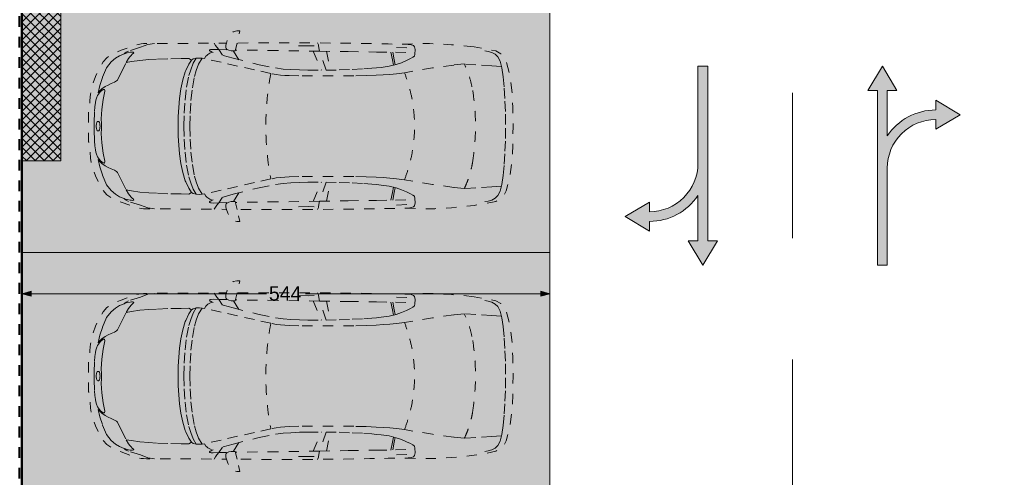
# Model space of a CAD drawing. Header units: millimetres. Extents: x 635850 to 824661, y -5878409 to -5774454.
# Drawn here: x 713615 to 723690, y -5842797 to -5838064 of the extents above; entities that cross this region are included whole.
import ezdxf

# ---------------------------------------------------------------- set-up
doc = ezdxf.new("R2010")
doc.units = ezdxf.units.MM
doc.header["$MEASUREMENT"] = 0
doc.linetypes.add('A - Long Dashed', pattern=[2750, 1500, -1250])
doc.linetypes.add('Dashed', pattern=[211.666667, 105.833333, -105.833333])
for name, color, linetype, lineweight in [('2D Drafting - General_Pen_No__6', 5, 'Continuous', 35), ('A - Ndertesa 5 - Drawing & Figure_Pen_No__1', 7, 'Continuous', 13), ('A - Ndertesa 5 - Drawing & Figure_Pen_No__6', 5, 'Continuous', 35), ('A - Ndertesa 5 - Drawing & Figure_Pen_No__7', 7, 'Continuous', 35), ('A - Ndertesa 5 - Pllaka meskatitt_Pen_No__22', 8, 'Continuous', 35), ('A - Ndertesa 5 - Shtyllat_Pen_No__1', 7, 'Continuous', 13), ('A - Ndertesa 5 - Shtyllat_Pen_No__101', 252, 'Continuous', 13)]:
    doc.layers.add(name, color=color, linetype=linetype, lineweight=lineweight)
for name, color, linetype, lineweight, true_color in [('A - Ndertesa 4 - Veturat_Pen_No__102', 7, 'Continuous', 13, 0xcccccc), ('A - Ndertesa 5 -  Dimensionimi Bazik_Pen_No__102', 7, 'Continuous', 13, 0xcccccc), ('A - Ndertesa 5 -  Dimensionimi Bazik_Pen_No__82', 7, 'Continuous', 20, 0xaaaaaa), ('A - Ndertesa 5 - Drawing & Figure_Pen_No__102', 7, 'Continuous', 13, 0xcccccc), ('A - Ndertesa 5 - Drawing & Figure_Pen_No__241', 7, 'Continuous', 13, 0xe8e8e8), ('A - Ndertesa 5 - Drawing & Figure_Pen_No__249', 7, 'Continuous', 13, 0xe8e8e8), ('A - Ndertesa 5 - Drawing & Figure_Pen_No__82', 7, 'Continuous', 20, 0xaaaaaa), ('A - Ndertesa 5 - Veturat_Pen_No__102', 7, 'Continuous', 13, 0xcccccc)]:
    doc.layers.add(name, color=color, linetype=linetype, lineweight=lineweight, true_color=true_color)
for name, color, linetype in [('A - Ndertesa 5 -  Dimensionimi Bazik', 7, 'Continuous'), ('A - Ndertesa 5 - Pllaka meskatitt', 7, 'Continuous'), ('A - Ndertesa 5 - Shtyllat', 7, 'Continuous')]:
    doc.layers.add(name, color=color, linetype=linetype)
doc.styles.add('GENERATED_STYLE_1', font='GOTHIC.TTF')
doc.dimstyles.new('GENERATED_STYLE__2', dxfattribs={"dimtxt": 150, "dimasz": 91.78744, "dimexe": 0.18, "dimexo": 0.0625, "dimgap": 0, "dimtad": 0, "dimtih": 1, "dimtoh": 1, "dimdec": 0, "dimlfac": 0.1, "dimzin": 0, "dimdsep": 46, "dimtxsty": 'GENERATED_STYLE_1', "dimblk": 'ARROWHEAD_5', "dimblk1": 'ARROWHEAD_5', "dimblk2": 'ARROWHEAD_5', "dimcen": 0.09, "dimse1": 1, "dimse2": 1, "dimclrd": 256, "dimclre": 256, "dimclrt": 256, "dimadec": 0, "dimazin": 0, "dimtfac": 1, "dimtdec": 4, "dimtmove": 0, "dimatfit": 3, "dimfxl": 0, "dimtolj": 1, "dimtzin": 0, "dimarcsym": 0})

# ---------------------------------------------------------------- blocks, each defined once
blk = doc.blocks.new('Slab_2', base_point=(748940, -5829593))
at = {"layer": 'A - Ndertesa 5 - Pllaka meskatitt_Pen_No__22', "color": 8, "linetype": 'Continuous', "lineweight": 35, "flags": 128}
blk.add_lwpolyline([(748940, -5829593), (713640, -5831033), (713640, -5859821), (748940, -5859821)], close=True, dxfattribs=at)
blk = doc.blocks.new('Column_158', base_point=(713840, -5838496))
at = {"layer": 'A - Ndertesa 5 - Shtyllat_Pen_No__101', "linetype": 'Continuous', "lineweight": 13}
h = blk.add_hatch(dxfattribs=at)
h.set_pattern_fill('Concrete_Block', color=252, style=0, pattern_type=2)
h.set_pattern_definition([(45, (664183.82, -5827429.525), (-45.96194, 45.96194), []), (135, (664183.82, -5827429.525), (45.96194, 45.96194), [])])
h.paths.add_polyline_path([(714040, -5839521), (714040, -5837471), (713640, -5837471), (713640, -5839521)])
at = {"layer": 'A - Ndertesa 5 - Shtyllat_Pen_No__1', "color": 7, "linetype": 'Continuous', "lineweight": 13, "flags": 128}
blk.add_lwpolyline([(714040, -5839521), (713640, -5839521), (713640, -5837471), (714040, -5837471)], close=True, dxfattribs=at)
blk = doc.blocks.new('Car 05 25_4')
at = {"layer": 'A - Ndertesa 4 - Veturat_Pen_No__102', "color": 254, "linetype": 'Dashed', "lineweight": 13, "true_color": 0xcccccc}
for p, q in [((125, 791), (129, 820)), ((129, 820), (139, 832)), ((139, 832), (165, 840)), ((165, 840), (195, 844)), ((195, 844), (231, 846)), ((211, 809), (418, 816)), ((1115, 809), (1109, 774)), ((1120, 833), (1115, 809)), ((1121, 838), (1120, 836)), ((1120, 836), (1120, 833)), ((1130, 859), (1121, 838)), ((1163, 830), (1220, 829)), ((1220, 829), (1370, 831)), ((1958, 858), (1977, 777)), ((2075, 836), (2068, 858)), ((2070, 800), (2075, 809)), ((2075, 809), (2075, 836)), ((2148, 790), (2167, 814)), ((2167, 814), (2182, 834)), ((2182, 834), (2193, 856)), ((2808, 853), (2877, 843)), ((2877, 843), (2954, 814)), ((2904, 833), (2905, 833)), ((2954, 814), (3076, 775)), ((-729, 716), (-751, 670)), ((-701, 743), (-729, 716)), ((-665, 761), (-701, 743)), ((-627, 772), (-665, 761)), ((-595, 778), (-627, 772)), ((126, 744), (125, 791)), ((327, 762), (125, 756)), ((132, 723), (126, 744)), ((147, 711), (132, 723)), ((171, 697), (147, 711)), ((522, 765), (327, 762)), ((355, 762), (339, 683)), ((373, 763), (357, 683)), ((814, 769), (522, 765)), ((1109, 774), (814, 769)), ((1036, 773), (997, 579)), ((1042, 578), (1108, 774)), ((1173, 775), (1090, 578)), ((1109, 774), (1538, 780)), ((1538, 780), (1975, 786)), ((1939, 686), (1996, 777)), ((1977, 777), (2020, 777)), ((2000, 702), (2214, 763)), ((2020, 777), (2044, 783)), ((2044, 783), (2063, 792)), ((2063, 792), (2070, 800)), ((2069, 788), (2065, 794)), ((2069, 788), (2148, 790)), ((2107, 732), (2148, 790)), ((2148, 790), (2206, 792)), ((2206, 792), (2227, 791)), ((2227, 770), (2214, 763)), ((2214, 763), (2238, 752)), ((2227, 791), (2233, 790)), ((2234, 774), (2227, 770)), ((2233, 790), (2238, 787)), ((2238, 777), (2234, 774)), ((2241, 784), (2238, 787)), ((2238, 777), (2241, 781)), ((2238, 752), (2259, 740)), ((2241, 781), (2241, 784)), ((2259, 740), (2269, 731)), ((2269, 731), (2279, 722)), ((2279, 722), (2294, 698)), ((3022, 758), (3024, 762)), ((3024, 754), (3022, 758)), ((3024, 762), (3035, 765)), ((3038, 743), (3024, 754)), ((3035, 765), (3047, 764)), ((3051, 731), (3038, 743)), ((3047, 764), (3061, 763)), ((3065, 715), (3051, 731)), ((3061, 763), (3090, 757)), ((3077, 698), (3065, 715)), ((3100, 763), (3076, 775)), ((3090, 757), (3108, 751)), ((3114, 753), (3100, 763)), ((3108, 751), (3123, 746)), ((3123, 746), (3114, 753)), ((3170, 727), (3123, 746)), ((3212, 701), (3170, 727)), ((-768, 602), (-751, 670)), ((-764, 617), (-666, 624)), ((-666, 624), (-501, 634)), ((-501, 634), (-383, 642)), ((-383, 642), (-274, 631)), ((-274, 631), (-56, 601)), ((213, 677), (171, 697)), ((266, 655), (213, 677)), ((319, 636), (266, 655)), ((393, 618), (319, 636)), ((339, 683), (330, 634)), ((357, 683), (347, 629)), ((475, 607), (393, 618)), ((521, 602), (475, 607)), ((1730, 634), (1562, 601)), ((2000, 702), (1730, 634)), ((1780, 582), (1953, 621)), ((1953, 621), (2122, 660)), ((2122, 660), (2294, 698)), ((2294, 698), (2317, 701)), ((2294, 698), (2294, 698)), ((2317, 701), (2346, 703)), ((2355, 640), (2317, 701)), ((2346, 703), (2379, 702)), ((2380, 575), (2355, 640)), ((2410, 649), (2379, 702)), ((2379, 702), (2411, 694)), ((2436, 583), (2410, 649)), ((2411, 694), (2411, 694)), ((2429, 682), (2411, 694)), ((2429, 682), (2457, 700)), ((2429, 682), (2429, 682)), ((2429, 682), (2457, 640)), ((2457, 700), (2535, 698)), ((2457, 640), (2487, 574)), ((2535, 698), (2535, 698)), ((2535, 698), (2673, 696)), ((2673, 696), (2787, 691)), ((2787, 691), (2868, 687)), ((2868, 687), (2960, 679)), ((2960, 679), (2868, 687)), ((2960, 679), (3047, 666)), ((3047, 666), (3100, 657)), ((3100, 657), (3077, 698)), ((3153, 554), (3100, 657)), ((3254, 663), (3212, 701)), ((3302, 603), (3254, 663)), ((-783, 510), (-795, 391)), ((-768, 602), (-783, 510)), ((-56, 601), (146, 567)), ((146, 567), (233, 552)), ((233, 552), (315, 541)), ((315, 541), (384, 535)), ((384, 535), (454, 530)), ((454, 530), (526, 526)), ((570, 597), (521, 602)), ((526, 526), (628, 522)), ((653, 591), (570, 597)), ((628, 522), (757, 518)), ((773, 585), (653, 591)), ((757, 518), (1323, 518)), ((907, 580), (773, 585)), ((1042, 578), (907, 580)), ((1228, 578), (1042, 578)), ((1316, 580), (1228, 578)), ((1403, 584), (1316, 580)), ((1323, 518), (1420, 522)), ((1484, 590), (1403, 584)), ((1420, 522), (1467, 524)), ((1467, 524), (1511, 528)), ((1562, 601), (1484, 590)), ((1511, 528), (1554, 533)), ((1554, 533), (1597, 541)), ((1597, 541), (1597, 541)), ((1611, 544), (1780, 582)), ((2397, 514), (2380, 575)), ((2419, 396), (2397, 514)), ((2454, 522), (2436, 583)), ((2478, 401), (2454, 522)), ((2487, 574), (2492, 562)), ((2492, 562), (2518, 477)), ((3190, 476), (3153, 554)), ((3302, 603), (3346, 501)), ((2518, 477), (2538, 384)), ((3199, 467), (3190, 476)), ((3221, 454), (3199, 467)), ((3256, 439), (3221, 454)), ((3288, 425), (3256, 439)), ((3319, 408), (3288, 425)), ((3353, 384), (3319, 408)), ((3346, 501), (3374, 420)), ((3391, 344), (3374, 420)), ((-795, 391), (-802, 259)), ((2434, 266), (2419, 396)), ((2494, 269), (2478, 401)), ((2538, 384), (2551, 286)), ((3325, 377), (3321, 370)), ((3321, 370), (3321, 362)), ((3321, 362), (3338, 277)), ((3328, 380), (3325, 377)), ((3338, 379), (3328, 380)), ((3364, 358), (3338, 379)), ((3377, 360), (3353, 384)), ((3397, 316), (3364, 358)), ((3391, 344), (3377, 360)), ((3408, 289), (3397, 316)), ((-802, 259), (-807, 125)), ((2442, 132), (2434, 266)), ((2503, 133), (2494, 269)), ((2551, 286), (2560, 194)), ((3338, 277), (3352, 173)), ((3408, 289), (3414, 267)), ((3414, 267), (3418, 243)), ((3418, 243), (3424, 201)), ((-807, 125), (-808, 0)), ((2444, 0), (2442, 132)), ((2506, 0), (2503, 133)), ((2560, 194), (2564, 101)), ((2564, 101), (2566, 0)), ((3352, 173), (3358, 76)), ((3424, 201), (3428, 152)), ((3432, 40), (3428, 152)), ((-807, -125), (-808, 0)), ((2444, 0), (2442, -132)), ((2564, -101), (2566, 0)), ((3354, 28), (3358, 76)), ((3354, 28), (3354, -1)), ((3354, -28), (3354, 1)), ((3371, 12), (3370, -1)), ((3371, -12), (3370, 1)), ((3372, 24), (3371, 12)), ((3376, 39), (3372, 24)), ((3382, 47), (3376, 39)), ((3386, 48), (3382, 47)), ((3386, 48), (3394, 48)), ((3399, 47), (3394, 48)), ((3404, 39), (3399, 47)), ((3404, 39), (3408, 24)), ((3408, 24), (3410, 8)), ((3410, 8), (3410, 0)), ((3432, 57), (3432, 57)), ((3432, 0), (3432, 40)), ((3432, 0), (3432, -40)), ((2506, 0), (2503, -133)), ((3352, -173), (3358, -76)), ((3354, -28), (3358, -76)), ((3372, -24), (3371, -12)), ((3376, -39), (3372, -24)), ((3382, -47), (3376, -39)), ((3386, -48), (3382, -47)), ((3386, -48), (3394, -48)), ((3399, -47), (3394, -48)), ((3404, -39), (3399, -47)), ((3404, -39), (3408, -24)), ((3408, -24), (3410, -8)), ((3410, -8), (3410, 0)), ((3432, -40), (3428, -152)), ((3432, -57), (3432, -57)), ((-802, -259), (-807, -125)), ((2442, -132), (2434, -266)), ((2503, -133), (2494, -269)), ((2551, -286), (2560, -194)), ((2560, -194), (2564, -101)), ((3338, -277), (3352, -173)), ((3418, -243), (3424, -201)), ((3424, -201), (3428, -152)), ((-795, -391), (-802, -259)), ((2434, -266), (2419, -396)), ((2494, -269), (2478, -401)), ((2538, -384), (2551, -286)), ((3321, -362), (3338, -277)), ((3408, -289), (3397, -316)), ((3408, -289), (3414, -267)), ((3414, -267), (3418, -243)), ((-783, -510), (-795, -391)), ((2419, -396), (2397, -514)), ((2478, -401), (2454, -522)), ((2518, -477), (2538, -384)), ((3353, -384), (3319, -408)), ((3321, -370), (3321, -362)), ((3325, -377), (3321, -370)), ((3328, -380), (3325, -377)), ((3338, -379), (3328, -380)), ((3364, -358), (3338, -379)), ((3377, -360), (3353, -384)), ((3397, -316), (3364, -358)), ((3391, -344), (3374, -420)), ((3391, -344), (3377, -360)), ((2492, -562), (2518, -477)), ((3190, -476), (3153, -554)), ((3199, -467), (3190, -476)), ((3221, -454), (3199, -467)), ((3256, -439), (3221, -454)), ((3288, -425), (3256, -439)), ((3319, -408), (3288, -425)), ((3302, -603), (3346, -501)), ((3346, -501), (3374, -420)), ((-768, -602), (-783, -510)), ((-768, -602), (-751, -670)), ((-274, -631), (-56, -601)), ((-56, -601), (146, -567)), ((146, -567), (233, -552)), ((233, -552), (315, -541)), ((315, -541), (384, -535)), ((384, -535), (454, -530)), ((454, -530), (526, -526)), ((521, -602), (475, -607)), ((570, -597), (521, -602)), ((526, -526), (628, -522)), ((653, -591), (570, -597)), ((628, -522), (757, -518)), ((773, -585), (653, -591)), ((757, -518), (1323, -518)), ((907, -580), (773, -585)), ((1042, -578), (907, -580)), ((1036, -773), (997, -579)), ((1042, -578), (1108, -774)), ((1228, -578), (1042, -578)), ((1173, -775), (1090, -578)), ((1316, -580), (1228, -578)), ((1403, -584), (1316, -580)), ((1323, -518), (1420, -522)), ((1484, -590), (1403, -584)), ((1420, -522), (1467, -524)), ((1467, -524), (1511, -528)), ((1562, -601), (1484, -590)), ((1511, -528), (1554, -533)), ((1554, -533), (1597, -541)), ((1730, -634), (1562, -601)), ((1597, -541), (1597, -541)), ((1611, -544), (1780, -582)), ((1780, -582), (1953, -621)), ((2380, -575), (2355, -640)), ((2397, -514), (2380, -575)), ((2436, -583), (2410, -649)), ((2454, -522), (2436, -583)), ((2457, -640), (2487, -574)), ((2487, -574), (2492, -562)), ((3153, -554), (3100, -657)), ((3302, -603), (3254, -663)), ((-764, -617), (-666, -624)), ((-729, -716), (-751, -670)), ((-666, -624), (-501, -634)), ((-501, -634), (-383, -642)), ((-383, -642), (-274, -631)), ((171, -697), (147, -711)), ((213, -677), (171, -697)), ((266, -655), (213, -677)), ((319, -636), (266, -655)), ((393, -618), (319, -636)), ((339, -683), (330, -634)), ((355, -762), (339, -683)), ((357, -683), (347, -629)), ((373, -763), (357, -683)), ((475, -607), (393, -618)), ((2000, -702), (1730, -634)), ((1939, -686), (1996, -777)), ((1953, -621), (2122, -660)), ((2000, -702), (2214, -763)), ((2122, -660), (2294, -698)), ((2279, -722), (2294, -698)), ((2294, -698), (2317, -701)), ((2294, -698), (2294, -698)), ((2355, -640), (2317, -701)), ((2317, -701), (2346, -703)), ((2346, -703), (2379, -702)), ((2410, -649), (2379, -702)), ((2379, -702), (2411, -694)), ((2429, -682), (2411, -694)), ((2411, -694), (2411, -694)), ((2429, -682), (2457, -640)), ((2429, -682), (2429, -682)), ((2429, -682), (2457, -700)), ((2457, -700), (2535, -698)), ((2535, -698), (2673, -696)), ((2535, -698), (2535, -698)), ((2673, -696), (2787, -691)), ((2787, -691), (2868, -687)), ((2868, -687), (2960, -679)), ((2960, -679), (2868, -687)), ((2960, -679), (3047, -666)), ((3047, -666), (3100, -657)), ((3077, -698), (3065, -715)), ((3100, -657), (3077, -698)), ((3212, -701), (3170, -727)), ((3254, -663), (3212, -701)), ((-701, -743), (-729, -716)), ((-665, -761), (-701, -743)), ((-627, -772), (-665, -761)), ((-595, -778), (-627, -772)), ((126, -744), (125, -791)), ((327, -762), (125, -756)), ((125, -791), (129, -820)), ((132, -723), (126, -744)), ((147, -711), (132, -723)), ((522, -765), (327, -762)), ((814, -769), (522, -765)), ((1109, -774), (814, -769)), ((1109, -774), (1538, -780)), ((1115, -809), (1109, -774)), ((1538, -780), (1975, -786)), ((1958, -858), (1977, -777)), ((1977, -777), (2020, -777)), ((2020, -777), (2044, -783)), ((2044, -783), (2063, -792)), ((2063, -792), (2070, -800)), ((2069, -788), (2065, -794)), ((2069, -788), (2148, -790)), ((2070, -800), (2075, -809)), ((2107, -732), (2148, -790)), ((2148, -790), (2167, -814)), ((2148, -790), (2206, -792)), ((2206, -792), (2227, -791)), ((2214, -763), (2238, -752)), ((2227, -770), (2214, -763)), ((2234, -774), (2227, -770)), ((2227, -791), (2233, -790)), ((2233, -790), (2238, -787)), ((2238, -777), (2234, -774)), ((2238, -752), (2259, -740)), ((2238, -777), (2241, -781)), ((2241, -784), (2238, -787)), ((2241, -781), (2241, -784)), ((2259, -740), (2269, -731)), ((2269, -731), (2279, -722)), ((2954, -814), (3076, -775)), ((3024, -754), (3022, -758)), ((3022, -758), (3024, -762)), ((3038, -743), (3024, -754)), ((3024, -762), (3035, -765)), ((3035, -765), (3047, -764)), ((3051, -731), (3038, -743)), ((3047, -764), (3061, -763)), ((3065, -715), (3051, -731)), ((3061, -763), (3090, -757)), ((3100, -763), (3076, -775)), ((3090, -757), (3108, -751)), ((3114, -753), (3100, -763)), ((3108, -751), (3123, -746)), ((3123, -746), (3114, -753)), ((3170, -727), (3123, -746)), ((129, -820), (139, -832)), ((139, -832), (165, -840)), ((165, -840), (195, -844)), ((195, -844), (231, -846)), ((211, -809), (418, -816)), ((1120, -833), (1115, -809)), ((1120, -836), (1120, -833)), ((1121, -838), (1120, -836)), ((1130, -859), (1121, -838)), ((1163, -830), (1220, -829)), ((1220, -829), (1370, -831)), ((2075, -836), (2068, -858)), ((2075, -809), (2075, -836)), ((2167, -814), (2182, -834)), ((2182, -834), (2193, -856)), ((2808, -853), (2877, -843)), ((2877, -843), (2954, -814))]:
    blk.add_line(p, q, dxfattribs=at)
at = {"layer": 'A - Ndertesa 4 - Veturat_Pen_No__102', "color": 254, "linetype": 'Dashed', "lineweight": 13, "true_color": 0xcccccc, "flags": 128}
blk.add_lwpolyline([(-483, -817), (-372, -830), (-252, -841), (-168, -845), (-78, -851), (-24, -852), (40, -852), (231, -846), (400, -848), (591, -852), (857, -856), (1130, -859), (1536, -860), (1958, -858), (1929, -983), (1961, -983), (1997, -975), (2027, -945), (2055, -898), (2068, -858), (2120, -857), (2193, -856), (2808, -853), (2856, -853), (2891, -853), (2923, -852), (2945, -849), (2990, -840), (3014, -833), (3154, -783), (3236, -748), (3269, -728), (3299, -706), (3337, -663), (3374, -604), (3418, -513), (3457, -393), (3468, -331), (3474, -264), (3478, -200), (3479, -165), (3490, -165), (3490, 165), (3479, 165), (3478, 200), (3474, 264), (3468, 331), (3457, 393), (3418, 513), (3374, 604), (3337, 663), (3299, 706), (3269, 728), (3236, 748), (3154, 783), (3014, 833), (2990, 840), (2945, 849), (2923, 852), (2891, 853), (2856, 853), (2808, 853), (2193, 856), (2120, 857), (2068, 858), (2055, 898), (2027, 945), (1997, 975), (1961, 983), (1929, 983), (1958, 858), (1536, 860), (1130, 859), (857, 856), (591, 852), (400, 848), (231, 846), (40, 852), (-24, 852), (-78, 851), (-168, 845), (-252, 841), (-372, 830), (-483, 817), (-585, 801), (-706, 776), (-758, 747), (-785, 722), (-815, 668), (-855, 511), (-875, 345), (-883, 195), (-885, 0), (-883, -195), (-875, -345), (-855, -511), (-815, -668), (-785, -722), (-758, -747), (-706, -776), (-585, -801)], close=True, dxfattribs=at)
at = {"layer": 'A - Ndertesa 4 - Veturat_Pen_No__102', "color": 254, "linetype": 'Dashed', "lineweight": 13, "true_color": 0xcccccc}
for centre, radius, start, end in [((493, 218), 973, 154.1545, 170.9117), ((1650, 0), 1520, 158.6992, 201.3008), ((-1245, 0), 2907, 349.2142, 10.7858), ((1856, -2), 2354, 170.8804, 189.9223), ((493, -218), 973, 191.2305, 205.8455)]:
    blk.add_arc(centre, radius, start, end, dxfattribs=at)
blk = doc.blocks.new('*D1532', base_point=(664184, -5827430))
at = {"layer": 'A - Ndertesa 5 -  Dimensionimi Bazik_Pen_No__102', "linetype": 'Continuous', "lineweight": 13, "true_color": 0xcccccc}
for points in [[(713640, -5840891), (713733, -5840916), (713733, -5840866)], [(719080, -5840891), (718986, -5840866), (718986, -5840916)]]:
    blk.add_hatch(color=254, dxfattribs=at).paths.add_polyline_path(points)
at = {"layer": 'A - Ndertesa 5 -  Dimensionimi Bazik_Pen_No__102', "color": 254, "linetype": 'Continuous', "lineweight": 13, "true_color": 0xcccccc}
for p, q in [((713640, -5840891), (713733, -5840866)), ((713640, -5840891), (713733, -5840916)), ((713733, -5840866), (713733, -5840916)), ((713733, -5840891), (716160, -5840891)), ((716560, -5840891), (718986, -5840891)), ((718986, -5840916), (718986, -5840866)), ((719080, -5840891), (718986, -5840866)), ((719080, -5840891), (718986, -5840916))]:
    blk.add_line(p, q, dxfattribs=at)
at = {"layer": 'A - Ndertesa 5 -  Dimensionimi Bazik_Pen_No__82', "color": 253, "lineweight": 20, "true_color": 0xaaaaaa, "insert": (716184, -5840966), "char_height": 150, "attachment_point": 7, "style": 'GENERATED_STYLE_1'}
blk.add_mtext('\\A1;{\\pql;\\fCentury Gothic|b0|i0|c0|p34;544}', dxfattribs=at)
blk = doc.blocks.new('ARROWHEAD_5')
at = {"linetype": 'Continuous', "lineweight": 0}
blk.add_hatch(color=0, dxfattribs=at).paths.add_polyline_path([(-1, 0.2679), (0, 0), (-1, -0.2679)])
at = {"color": 0, "linetype": 'Continuous', "lineweight": 0}
blk.add_line((0, 0), (-1, 0), dxfattribs=at)

msp = doc.modelspace()

# ---------------------------------------------------------------- hatches: boundary and pattern name
at = {"layer": 'A - Ndertesa 5 - Drawing & Figure_Pen_No__1', "linetype": 'Continuous', "lineweight": 0, "true_color": 0xffffff}
for points in [[(720604.7, -5839545.9, -0.4142136), (720104.7, -5840045.9), (720104.7, -5839945.9), (719854.7, -5840095.9), (720104.7, -5840245.9), (720104.7, -5840145.9, 0.2513807), (720604.7, -5839877.6), (720604.7, -5840345.9), (720504.7, -5840345.9), (720654.7, -5840595.9), (720804.7, -5840345.9), (720704.7, -5840345.9), (720704.7, -5838545.9), (720604.7, -5838545.9)], [(722554.7, -5839595.9, -0.4142136), (723054.7, -5839095.9), (723054.7, -5839195.9), (723304.7, -5839045.9), (723054.7, -5838895.9), (723054.7, -5838995.9, 0.2513807), (722554.7, -5839264.2), (722554.7, -5838795.9), (722654.7, -5838795.9), (722504.7, -5838545.9), (722354.7, -5838795.9), (722454.7, -5838795.9), (722454.7, -5840595.9), (722554.7, -5840595.9)]]:
    msp.add_hatch(color=7, dxfattribs=at).paths.add_polyline_path(points)
at = {"layer": 'A - Ndertesa 5 - Drawing & Figure_Pen_No__241', "linetype": 'Continuous', "lineweight": 0, "true_color": 0xf9f9f9}
msp.add_hatch(color=7, dxfattribs=at).paths.add_polyline_path([(713639.8, -5859820.7), (719289.8, -5859820.7), (719289.8, -5852720.7), (719079.7, -5852720.7), (719079.7, -5837627.2, 0.4325696), (717500.1, -5836129.8), (715028.7, -5836230.6, 0.3289257), (713639.8, -5837345.3)])

# ---------------------------------------------------------------- linework, layer by layer
at = {"layer": '2D Drafting - General_Pen_No__6', "color": 5, "linetype": 'Dashed', "lineweight": 35}
msp.add_lwpolyline([(713614.8, -5866075), (713614.8, -5826416.8)], dxfattribs=at)
at = {"layer": 'A - Ndertesa 5 - Drawing & Figure_Pen_No__102', "color": 254, "linetype": 'Continuous', "lineweight": 13, "true_color": 0xcccccc, "flags": 128}
for points in [[(720604.7, -5839545.9, -0.4142136), (720104.7, -5840045.9), (720104.7, -5839945.9), (719854.7, -5840095.9), (720104.7, -5840245.9), (720104.7, -5840145.9, 0.2513807), (720604.7, -5839877.6), (720604.7, -5840345.9), (720504.7, -5840345.9), (720654.7, -5840595.9), (720804.7, -5840345.9), (720704.7, -5840345.9), (720704.7, -5838545.9), (720604.7, -5838545.9)], [(722554.7, -5839595.9, -0.4142136), (723054.7, -5839095.9), (723054.7, -5839195.9), (723304.7, -5839045.9), (723054.7, -5838895.9), (723054.7, -5838995.9, 0.2513807), (722554.7, -5839264.2), (722554.7, -5838795.9), (722654.7, -5838795.9), (722504.7, -5838545.9), (722354.7, -5838795.9), (722454.7, -5838795.9), (722454.7, -5840595.9), (722554.7, -5840595.9)]]:
    msp.add_lwpolyline(points, format="xyb", close=True, dxfattribs=at)
at = {"layer": 'A - Ndertesa 5 - Drawing & Figure_Pen_No__249', "color": 254, "linetype": 'A - Long Dashed', "lineweight": 13, "true_color": 0xe8e8e8, "flags": 128}
msp.add_lwpolyline([(721579.7, -5848569.8), (721579.7, -5834653.4)], dxfattribs=at)
at = {"layer": 'A - Ndertesa 5 - Drawing & Figure_Pen_No__6', "color": 5, "linetype": 'Dashed', "lineweight": 35}
msp.add_lwpolyline([(713614.8, -5863539.6), (713614.8, -5827594.8)], dxfattribs=at)
at = {"layer": 'A - Ndertesa 5 - Drawing & Figure_Pen_No__7', "color": 7, "linetype": 'Continuous', "lineweight": 35, "flags": 128}
msp.add_lwpolyline([(713639.8, -5859920.7), (748939.8, -5859920.7), (748939.8, -5829493.1), (713639.8, -5830932.8)], close=True, dxfattribs=at)
at = {"layer": 'A - Ndertesa 5 - Drawing & Figure_Pen_No__7', "color": 7, "linetype": 'Continuous', "lineweight": 35}
msp.add_lwpolyline([(713639.8, -5859820.7), (713639.8, -5831032.9), (748939.8, -5829593.2), (748939.8, -5859820.7)], close=True, dxfattribs=at)
at = {"layer": 'A - Ndertesa 5 - Drawing & Figure_Pen_No__82', "color": 253, "linetype": 'Continuous', "lineweight": 20, "true_color": 0xaaaaaa, "flags": 128}
msp.add_lwpolyline([(713639.8, -5837470.7), (713639.8, -5837345.3, -0.3289257), (715028.7, -5836230.6), (717500.1, -5836129.8, -0.4325696), (719079.7, -5837627.2), (719079.7, -5852720.7), (719289.8, -5852720.7), (719289.8, -5859570.7)], format="xyb", dxfattribs=at)
msp.add_lwpolyline([(719079.7, -5840466.6), (713639.8, -5840466.6)], dxfattribs=at)

# ---------------------------------------------------------------- block references
at = {"layer": 'A - Ndertesa 5 - Pllaka meskatitt', "color": 8, "linetype": 'Continuous', "lineweight": 35}
msp.add_blockref('Slab_2', (748939.8, -5829593.2), dxfattribs=at)
at = {"layer": 'A - Ndertesa 5 - Shtyllat', "color": 7, "lineweight": 13}
msp.add_blockref('Column_158', (713839.8, -5838495.7), dxfattribs=at)
at = {"layer": 'A - Ndertesa 5 - Veturat_Pen_No__102', "color": 254, "linetype": 'Continuous', "lineweight": 13, "true_color": 0xcccccc, "zscale": 1000, "rotation": 180}
for p in [(717814.3, -5839163.9), (717814.3, -5841740.6)]:
    msp.add_blockref('Car 05 25_4', p, dxfattribs=at)

# ---------------------------------------------------------------- dimensions: what is measured, and where the dimension line sits
at = {"layer": 'A - Ndertesa 5 -  Dimensionimi Bazik', "color": 254, "linetype": 'Continuous', "lineweight": 13, "true_color": 0xcccccc}
dim = msp.add_linear_dim(base=(719079.7, -5840890.7), p1=(713639.8, -5847319.8), p2=(719079.7, -5847487.3), dimstyle='GENERATED_STYLE__2', dxfattribs=at)
dim.commit()
dim.dimension.update_dxf_attribs({"geometry": '*D1532', "text_midpoint": (716355.5, -5840890.7), "dimtype": 160})

doc.saveas('drawing.dxf')
